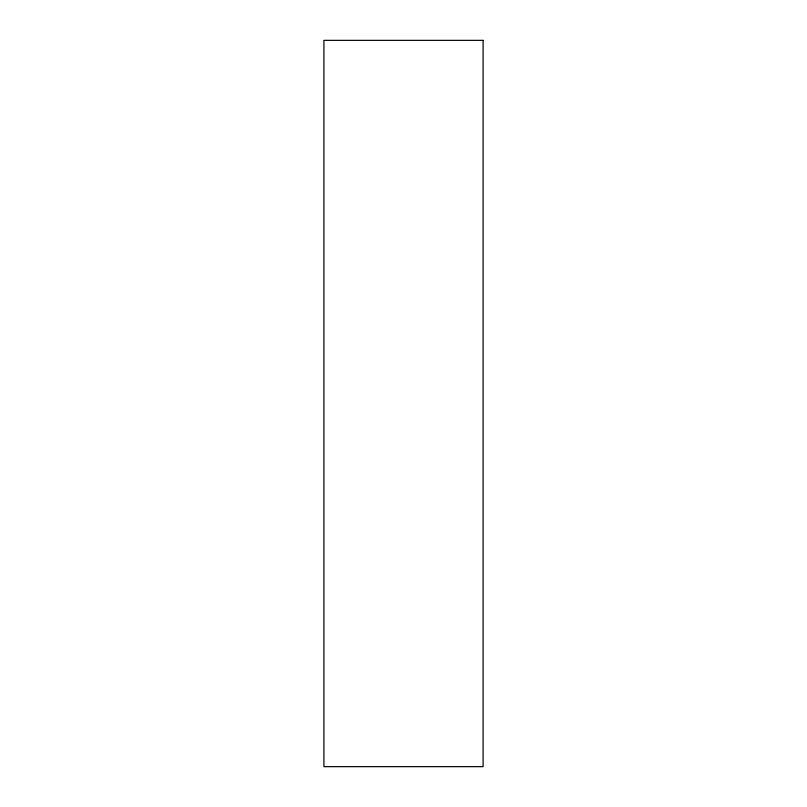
<?xml version="1.0" encoding="UTF-8"?>
<svg xmlns="http://www.w3.org/2000/svg" width="807" height="807" viewBox="0 0 807 807"><rect width="100%" height="100%" fill="white"/><g stroke="black" fill="none" stroke-linecap="round" stroke-linejoin="round"><path stroke-width="1.21" d="M483.09 40.35L323.91 40.35L323.91 766.65L483.09 766.65L483.09 40.35"/></g></svg>
